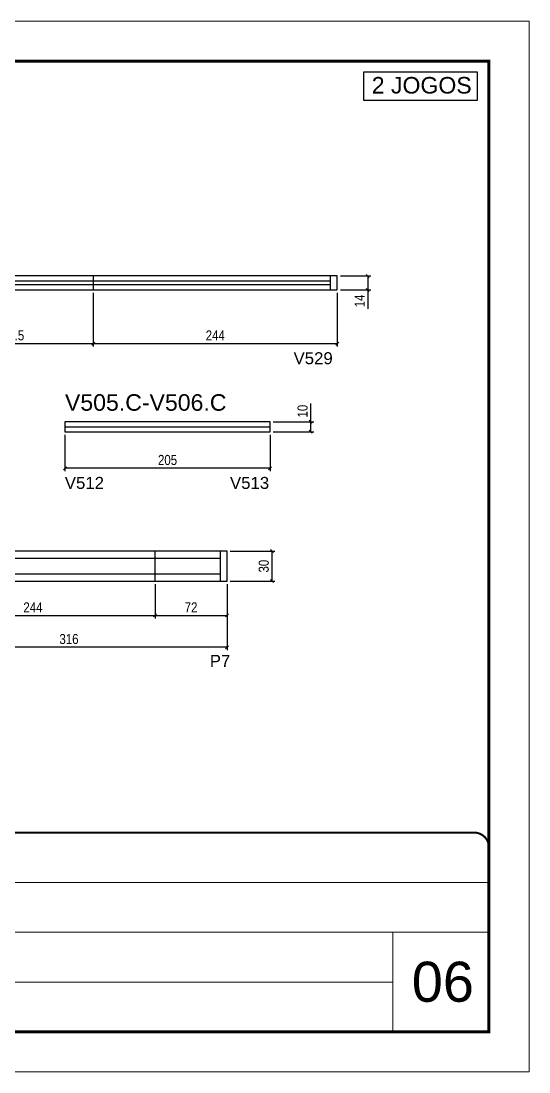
# Model space of a CAD drawing. Extents: x 3245 to 12416, y 917 to 10295.
# Drawn here: x 5821 to 6329, y 7809 to 8859 of the extents above; entities that cross this region are included whole.
import ezdxf

# ---------------------------------------------------------------- set-up
doc = ezdxf.new("R2010")
doc.units = 0
doc.linetypes.add('CONTINUO', pattern=[0])
doc.linetypes.add('DASHED', pattern=[0.75, 0.5, -0.25])
for name, color, linetype in [('5', 5, 'Continuous'), ('COTA', 241, 'Continuous'), ('NOMENCLATURA', 7, 'Continuous'), ('Painéis', 200, 'Continuous'), ('SARR_2.2x20', 80, 'Continuous'), ('SARR_2.2x7', 40, 'Continuous'), ('SARR_EDITAR', 141, 'Continuous')]:
    doc.layers.add(name, color=color, linetype=linetype)
for name, color, linetype, lineweight in [('CARIMBO', 255, 'Continuous', 9), ('Folhas', 255, 'Continuous', 9), ('SARRAFO DE PRESSAO', 251, 'DASHED', 9)]:
    doc.layers.add(name, color=color, linetype=linetype, lineweight=lineweight)
doc.styles.add('ARIAL', font='arial.ttf')
doc.styles.add('COTA TECNICA', font='techl___.ttf', dxfattribs={"height": 10})
doc.styles.add('COTA TECNICA-50', font='techl___.ttf', dxfattribs={"height": 10})
doc.styles.get("Standard").update_dxf_attribs({"font": 'arial.ttf'})
doc.dimstyles.new('COTA PAINEL-50', dxfattribs={"dimtxt": 10, "dimasz": 3, "dimexe": 3, "dimexo": 3, "dimgap": 3, "dimtad": 1, "dimdec": 1, "dimzin": 12, "dimdsep": 46, "dimtxsty": 'COTA TECNICA-50', "dimblk1": 'OBLIQUE', "dimblk2": 'OBLIQUE', "dimsah": 1, "dimcen": 0.9, "dimclrd": 4, "dimclre": 4, "dimclrt": 240, "dimadec": 1, "dimazin": 3, "dimtfac": 1, "dimtdec": 1, "dimtmove": 0, "dimatfit": 3, "dimfxl": 1, "dimtolj": 1, "dimtzin": 12, "dimarcsym": 0})
doc.dimstyles.new('PAINEL', dxfattribs={"dimtxt": 10, "dimasz": 3, "dimexe": 3, "dimexo": 3, "dimgap": 3, "dimtad": 1, "dimdec": 1, "dimzin": 12, "dimdsep": 46, "dimtxsty": 'COTA TECNICA', "dimblk1": 'OBLIQUE', "dimblk2": 'OBLIQUE', "dimsah": 1, "dimcen": 0.9, "dimclrd": 4, "dimclre": 4, "dimclrt": 240, "dimadec": 1, "dimazin": 3, "dimtfac": 1, "dimtdec": 1, "dimtmove": 0, "dimatfit": 3, "dimfxl": 1, "dimtolj": 1, "dimtzin": 12, "dimarcsym": 0})

# ---------------------------------------------------------------- blocks, each defined once
blk = doc.blocks.new('9999999999')
at = {"color": 30, "linetype": 'CONTINUO'}
for p, q in [((98564.6, 34379.6), (99584, 34379.6)), ((98564.6, 34329.8), (99488, 34329.8)), ((99584, 34329.8), (99488, 34329.8)), ((99488, 34329.8), (99488, 34230.2)), ((98564.6, 34280), (99488, 34280))]:
    blk.add_line(p, q, dxfattribs=at)
at = {"color": 30, "linetype": 'CONTINUO', "const_width": 2}
blk.add_lwpolyline([(99584, 34230.2), (99584, 34414.4, 0.414214), (99569, 34429.4), (98229, 34429.4, 0.414214), (98214, 34414.4), (98214, 34245.2, 0.414214), (98229, 34230.2), (99584, 34230.2)], format="xyb", dxfattribs=at)
at = {"layer": 'Folhas'}
blk.add_lwpolyline([(98139, 34190.2), (99624, 34190.2), (99624, 35240.2), (98139, 35240.2)], close=True, dxfattribs=at)
at = {"layer": 'Folhas', "color": 30, "const_width": 3}
blk.add_lwpolyline([(98214, 34230.2), (99584, 34230.2), (99584, 35200.2), (98214, 35200.2)], close=True, dxfattribs=at)
blk = doc.blocks.new('_Oblique')
at = {"color": 0, "linetype": 'ByBlock', "lineweight": -2}
blk.add_line((-0.5, -0.5), (0.5, 0.5), dxfattribs=at)
blk = doc.blocks.new('*D20')
at = {"color": 4, "lineweight": -2, "transparency": 16777216}
for p, q in [((5726.8, 8587.1), (5726.8, 8533.5)), ((5893.3, 8587.1), (5893.3, 8533.5)), ((5726.8, 8536.5), (5893.3, 8536.5))]:
    blk.add_line(p, q, dxfattribs=at)
at = {"layer": 'Defpoints', "color": 0, "transparency": 16777216}
for p in [(5726.8, 8590.1), (5893.3, 8590.1), (5893.3, 8536.5)]:
    blk.add_point(p, dxfattribs=at)
at = {"color": 4, "lineweight": -2, "transparency": 16777216, "xscale": 3, "yscale": 3, "zscale": 3, "rotation": 180}
blk.add_blockref('_Oblique', (5726.8, 8536.5), dxfattribs=at)
at = {"color": 4, "lineweight": -2, "transparency": 16777216, "xscale": 3, "yscale": 3, "zscale": 3}
blk.add_blockref('_Oblique', (5893.3, 8536.5), dxfattribs=at)
at = {"color": 240, "transparency": 16777216, "insert": (5810, 8544.6), "char_height": 10, "attachment_point": 5, "style": 'COTA TECNICA'}
blk.add_mtext('\\A1;166.5', dxfattribs=at)
blk = doc.blocks.new('*D21')
at = {"color": 4, "lineweight": -2, "transparency": 16777216}
for p, q in [((5893.3, 8587.1), (5893.3, 8533.5)), ((6137.3, 8587.1), (6137.3, 8533.5)), ((5893.3, 8536.5), (6137.3, 8536.5))]:
    blk.add_line(p, q, dxfattribs=at)
at = {"layer": 'Defpoints', "color": 0, "transparency": 16777216}
for p in [(5893.3, 8590.1), (6137.3, 8590.1), (6137.3, 8536.5)]:
    blk.add_point(p, dxfattribs=at)
at = {"color": 4, "lineweight": -2, "transparency": 16777216, "xscale": 3, "yscale": 3, "zscale": 3, "rotation": 180}
blk.add_blockref('_Oblique', (5893.3, 8536.5), dxfattribs=at)
at = {"color": 4, "lineweight": -2, "transparency": 16777216, "xscale": 3, "yscale": 3, "zscale": 3}
blk.add_blockref('_Oblique', (6137.3, 8536.5), dxfattribs=at)
at = {"color": 240, "transparency": 16777216, "insert": (6015.3, 8544.6), "char_height": 10, "attachment_point": 5, "style": 'COTA TECNICA'}
blk.add_mtext('\\A1;244', dxfattribs=at)
blk = doc.blocks.new('*D22')
at = {"color": 4, "lineweight": -2, "transparency": 16777216}
for p, q in [((6140.3, 8604.1), (6170.7, 8604.1)), ((6167.7, 8604.1), (6167.7, 8590.1)), ((6140.3, 8590.1), (6170.7, 8590.1)), ((6167.7, 8590.1), (6167.7, 8571))]:
    blk.add_line(p, q, dxfattribs=at)
at = {"layer": 'Defpoints', "color": 0, "transparency": 16777216}
for p in [(6137.3, 8604.1), (6137.3, 8590.1), (6167.7, 8590.1)]:
    blk.add_point(p, dxfattribs=at)
at = {"color": 4, "lineweight": -2, "transparency": 16777216, "xscale": 3, "yscale": 3, "zscale": 3}
for p, rotation in [((6167.7, 8604.1), 90), ((6167.7, 8590.1), 270)]:
    blk.add_blockref('_Oblique', p, dxfattribs=dict(at, rotation=rotation))
at = {"color": 240, "transparency": 16777216, "insert": (6159.6, 8579), "char_height": 10, "attachment_point": 5, "rotation": 90, "style": 'COTA TECNICA'}
blk.add_mtext('\\A1;14', dxfattribs=at)
blk = doc.blocks.new('*D40')
at = {"layer": 'COTA', "color": 4, "linetype": 'ByBlock', "lineweight": -2, "transparency": 16777216}
for p, q in [((5865.1, 8445.3), (5865.1, 8408.9)), ((6070.1, 8445.3), (6070.1, 8408.9)), ((6070.1, 8411.9), (5865.1, 8411.9))]:
    blk.add_line(p, q, dxfattribs=at)
at = {"layer": 'Defpoints', "color": 0, "linetype": 'ByBlock', "transparency": 16777216}
for p in [(5865.1, 8448.3), (6070.1, 8448.3), (5865.1, 8411.9)]:
    blk.add_point(p, dxfattribs=at)
at = {"layer": 'COTA', "color": 4, "linetype": 'ByBlock', "lineweight": -2, "transparency": 16777216, "xscale": 3, "yscale": 3, "zscale": 3, "rotation": 180}
blk.add_blockref('_Oblique', (5865.1, 8411.9), dxfattribs=at)
at = {"layer": 'COTA', "color": 4, "linetype": 'ByBlock', "lineweight": -2, "transparency": 16777216, "xscale": 3, "yscale": 3, "zscale": 3}
blk.add_blockref('_Oblique', (6070.1, 8411.9), dxfattribs=at)
at = {"layer": 'COTA', "color": 240, "linetype": 'ByBlock', "transparency": 16777216, "insert": (5967.6, 8420.1), "char_height": 10, "attachment_point": 5, "style": 'COTA TECNICA-50'}
blk.add_mtext('\\A1;205', dxfattribs=at)
blk = doc.blocks.new('*D41')
at = {"layer": 'COTA', "color": 4, "linetype": 'ByBlock', "lineweight": -2, "transparency": 16777216}
for p, q in [((6110.7, 8458.3), (6110.7, 8476.7)), ((6073.1, 8458.3), (6113.7, 8458.3)), ((6110.7, 8448.3), (6110.7, 8458.3)), ((6073.1, 8448.3), (6113.7, 8448.3))]:
    blk.add_line(p, q, dxfattribs=at)
at = {"layer": 'Defpoints', "color": 0, "linetype": 'ByBlock', "transparency": 16777216}
for p in [(6070.1, 8458.3), (6110.7, 8458.3), (6070.1, 8448.3)]:
    blk.add_point(p, dxfattribs=at)
at = {"layer": 'COTA', "color": 4, "linetype": 'ByBlock', "lineweight": -2, "transparency": 16777216, "xscale": 3, "yscale": 3, "zscale": 3}
for p, rotation in [((6110.7, 8458.3), 90), ((6110.7, 8448.3), 270)]:
    blk.add_blockref('_Oblique', p, dxfattribs=dict(at, rotation=rotation))
at = {"layer": 'COTA', "color": 240, "linetype": 'ByBlock', "transparency": 16777216, "insert": (6102.6, 8469), "char_height": 10, "attachment_point": 5, "rotation": 90, "style": 'COTA TECNICA-50'}
blk.add_mtext('\\A1;10', dxfattribs=at)
blk = doc.blocks.new('*D194')
at = {"layer": 'COTA', "color": 4, "linetype": 'ByBlock', "lineweight": -2, "transparency": 16777216}
for p, q in [((5711.1, 8296.1), (5711.1, 8230)), ((6027.1, 8296.1), (6027.1, 8230)), ((6027.1, 8233), (5711.1, 8233))]:
    blk.add_line(p, q, dxfattribs=at)
at = {"layer": 'Defpoints', "color": 0, "linetype": 'ByBlock', "transparency": 16777216}
for p in [(5711.1, 8299.1), (6027.1, 8299.1), (5711.1, 8233)]:
    blk.add_point(p, dxfattribs=at)
at = {"layer": 'COTA', "color": 4, "linetype": 'ByBlock', "lineweight": -2, "transparency": 16777216, "xscale": 3, "yscale": 3, "zscale": 3, "rotation": 180}
blk.add_blockref('_Oblique', (5711.1, 8233), dxfattribs=at)
at = {"layer": 'COTA', "color": 4, "linetype": 'ByBlock', "lineweight": -2, "transparency": 16777216, "xscale": 3, "yscale": 3, "zscale": 3}
blk.add_blockref('_Oblique', (6027.1, 8233), dxfattribs=at)
at = {"layer": 'COTA', "color": 240, "linetype": 'ByBlock', "transparency": 16777216, "insert": (5869.1, 8241.2), "char_height": 10, "attachment_point": 5, "style": 'COTA TECNICA-50'}
blk.add_mtext('\\A1;316', dxfattribs=at)
blk = doc.blocks.new('*D195')
at = {"layer": 'COTA', "color": 4, "linetype": 'ByBlock', "lineweight": -2, "transparency": 16777216}
for p, q in [((6030.1, 8329.1), (6075, 8329.1)), ((6072, 8329.1), (6072, 8299.1)), ((6030.1, 8299.1), (6075, 8299.1))]:
    blk.add_line(p, q, dxfattribs=at)
at = {"layer": 'Defpoints', "color": 0, "linetype": 'ByBlock', "transparency": 16777216}
for p in [(6027.1, 8329.1), (6027.1, 8299.1), (6072, 8299.1)]:
    blk.add_point(p, dxfattribs=at)
at = {"layer": 'COTA', "color": 4, "linetype": 'ByBlock', "lineweight": -2, "transparency": 16777216, "xscale": 3, "yscale": 3, "zscale": 3}
for p, rotation in [((6072, 8329.1), 90), ((6072, 8299.1), 270)]:
    blk.add_blockref('_Oblique', p, dxfattribs=dict(at, rotation=rotation))
at = {"layer": 'COTA', "color": 240, "linetype": 'ByBlock', "transparency": 16777216, "insert": (6063.8, 8314.1), "char_height": 10, "attachment_point": 5, "rotation": 90, "style": 'COTA TECNICA-50'}
blk.add_mtext('\\A1;30', dxfattribs=at)
blk = doc.blocks.new('*D196')
at = {"layer": 'COTA', "color": 4, "lineweight": -2, "transparency": 16777216}
for p, q in [((5711.1, 8296.1), (5711.1, 8261.9)), ((5955.1, 8296.1), (5955.1, 8261.9)), ((5711.1, 8264.9), (5955.1, 8264.9))]:
    blk.add_line(p, q, dxfattribs=at)
at = {"layer": 'Defpoints', "color": 0, "transparency": 16777216}
for p in [(5711.1, 8299.1), (5955.1, 8299.1), (5955.1, 8264.9)]:
    blk.add_point(p, dxfattribs=at)
at = {"layer": 'COTA', "color": 4, "lineweight": -2, "transparency": 16777216, "xscale": 3, "yscale": 3, "zscale": 3, "rotation": 180}
blk.add_blockref('_Oblique', (5711.1, 8264.9), dxfattribs=at)
at = {"layer": 'COTA', "color": 4, "lineweight": -2, "transparency": 16777216, "xscale": 3, "yscale": 3, "zscale": 3}
blk.add_blockref('_Oblique', (5955.1, 8264.9), dxfattribs=at)
at = {"layer": 'COTA', "color": 240, "transparency": 16777216, "insert": (5833.1, 8272.9), "char_height": 10, "attachment_point": 5, "style": 'COTA TECNICA'}
blk.add_mtext('\\A1;244', dxfattribs=at)
blk = doc.blocks.new('*D197')
at = {"layer": 'COTA', "color": 4, "lineweight": -2, "transparency": 16777216}
for p, q in [((5955.1, 8296.1), (5955.1, 8261.9)), ((6027.1, 8296.1), (6027.1, 8261.9)), ((5955.1, 8264.9), (6027.1, 8264.9))]:
    blk.add_line(p, q, dxfattribs=at)
at = {"layer": 'Defpoints', "color": 0, "transparency": 16777216}
for p in [(5955.1, 8299.1), (6027.1, 8299.1), (6027.1, 8264.9)]:
    blk.add_point(p, dxfattribs=at)
at = {"layer": 'COTA', "color": 4, "lineweight": -2, "transparency": 16777216, "xscale": 3, "yscale": 3, "zscale": 3, "rotation": 180}
blk.add_blockref('_Oblique', (5955.1, 8264.9), dxfattribs=at)
at = {"layer": 'COTA', "color": 4, "lineweight": -2, "transparency": 16777216, "xscale": 3, "yscale": 3, "zscale": 3}
blk.add_blockref('_Oblique', (6027.1, 8264.9), dxfattribs=at)
at = {"layer": 'COTA', "color": 240, "transparency": 16777216, "insert": (5991.1, 8272.9), "char_height": 10, "attachment_point": 5, "style": 'COTA TECNICA'}
blk.add_mtext('\\A1;72', dxfattribs=at)

msp = doc.modelspace()

# ---------------------------------------------------------------- linework, layer by layer
at = {"layer": 'NOMENCLATURA', "linetype": 'Continuous'}
msp.add_lwpolyline([(6163.63, 8807.89), (6277.02, 8807.89), (6277.02, 8779.43), (6163.63, 8779.43)], close=True, dxfattribs=at)
at = {"layer": 'Painéis', "linetype": 'Continuous'}
for p, q in [((6137.27, 8604.11), (5726.77, 8604.11)), ((5893.27, 8604.11), (5893.27, 8590.11)), ((6137.27, 8590.11), (6137.27, 8604.11)), ((5726.77, 8590.11), (6137.27, 8590.11)), ((6070.09, 8458.27), (5865.09, 8458.27)), ((5865.09, 8458.27), (5865.09, 8448.29)), ((6070.09, 8448.29), (6070.09, 8458.27)), ((5865.09, 8448.29), (6070.09, 8448.29)), ((5955.07, 8329.12), (5955.07, 8299.12))]:
    msp.add_line(p, q, dxfattribs=at)
msp.add_lwpolyline([(6027.07, 8329.12), (5711.07, 8329.12), (5711.07, 8299.12), (6027.07, 8299.12)], close=True, dxfattribs=at)
at = {"layer": 'SARR_2.2x20', "linetype": 'Continuous'}
msp.add_line((5865.09, 8453.28), (6070.09, 8453.28), dxfattribs=at)
at = {"layer": 'SARR_2.2x7', "linetype": 'Continuous'}
for p, q in [((6130.27, 8604.11), (6130.27, 8590.11)), ((6020.07, 8329.12), (6020.07, 8299.12)), ((5718.07, 8322.12), (6020.07, 8322.12)), ((6020.07, 8306.12), (5718.07, 8306.12))]:
    msp.add_line(p, q, dxfattribs=at)
at = {"layer": 'SARR_EDITAR', "linetype": 'Continuous'}
for p, q in [((5726.77, 8599.11), (5893.27, 8599.11)), ((5893.27, 8595.11), (5726.77, 8595.11)), ((5893.27, 8599.11), (6130.27, 8599.11)), ((6130.27, 8595.11), (5893.27, 8595.11))]:
    msp.add_line(p, q, dxfattribs=at)

# ---------------------------------------------------------------- block references
at = {"layer": 'SARRAFO DE PRESSAO', "color": 6, "linetype": 'ByBlock'}
msp.add_blockref('9999999999', (-93295.13, -26381.5), dxfattribs=at)

# ---------------------------------------------------------------- texts
at = {"layer": '5', "linetype": 'Continuous'}
for s, rotation, p in [('V529', 359.99996, (6093.56, 8515.82)), ('V512', 359.99996, (5864.95, 8391.25)), ('V513', 359.99996, (6030.02, 8391.25)), ('P7', 0.00004, (6009.86, 8213.43))]:
    msp.add_text(s, height=12, rotation=rotation, dxfattribs=at).set_placement(p)
at = {"layer": 'CARIMBO', "style": 'ARIAL'}
msp.add_text('06', height=40, dxfattribs=at).set_placement((6211.7, 7878.85))
at = {"layer": 'NOMENCLATURA', "linetype": 'Continuous'}
for s, p in [('2 JOGOS', (6171.69, 8786.29)), ('V505.C-V506.C', (5865.09, 8469.34))]:
    msp.add_text(s, height=16.5, dxfattribs=at).set_placement(p)

# ---------------------------------------------------------------- dimensions: what is measured, and where the dimension line sits
dim = msp.add_linear_dim(base=(6167.67, 8590.11), p1=(6137.27, 8604.11), p2=(6137.27, 8590.11), angle=90, dimstyle='PAINEL')
dim.commit()
dim.dimension.update_dxf_attribs({"geometry": '*D22', "text_midpoint": (6159.6, 8579.05)})
dim = msp.add_linear_dim(base=(5893.27, 8536.52), p1=(5726.77, 8590.11), p2=(5893.27, 8590.11), dimstyle='PAINEL')
dim.commit()
dim.dimension.update_dxf_attribs({"geometry": '*D20', "text_midpoint": (5810.02, 8544.63)})
dim = msp.add_linear_dim(base=(6137.27, 8536.52), p1=(5893.27, 8590.11), p2=(6137.27, 8590.11), dimstyle='PAINEL', override={"dimtmove": 1})
dim.commit()
dim.dimension.update_dxf_attribs({"geometry": '*D21', "text_midpoint": (6015.27, 8544.59)})
at = {"layer": 'COTA', "linetype": 'ByBlock'}
for base, p1, p2, angle, picture, middle in [((6110.72, 8458.27), (6070.09, 8448.29), (6070.09, 8458.27), 90, '*D41', (6102.61, 8468.99)), ((6072.01, 8299.12), (6027.07, 8329.12), (6027.07, 8299.12), 90, '*D195', (6063.79, 8314.12)), ((5711.07, 8232.99), (6027.07, 8299.12), (5711.07, 8299.12), 180, '*D194', (5869.07, 8241.21))]:
    dim = msp.add_linear_dim(base=base, p1=p1, p2=p2, angle=angle, dimstyle='COTA PAINEL-50', override={"dimarcsym": 1}, dxfattribs=at)
    dim.commit()
    dim.dimension.update_dxf_attribs({"geometry": picture, "text_midpoint": middle})
dim = msp.add_linear_dim(base=(5865.09, 8411.95), p1=(6070.09, 8448.29), p2=(5865.09, 8448.29), dimstyle='COTA PAINEL-50', override={"dimarcsym": 1}, dxfattribs=at)
dim.commit()
dim.dimension.update_dxf_attribs({"geometry": '*D40', "text_midpoint": (5967.59, 8420.06)})
at = {"layer": 'COTA'}
dim = msp.add_linear_dim(base=(5955.07, 8264.87), p1=(5711.07, 8299.12), p2=(5955.07, 8299.12), dimstyle='PAINEL', dxfattribs=at)
dim.commit()
dim.dimension.update_dxf_attribs({"geometry": '*D196', "text_midpoint": (5833.07, 8272.94)})
dim = msp.add_linear_dim(base=(6027.07, 8264.87), p1=(5955.07, 8299.12), p2=(6027.07, 8299.12), dimstyle='PAINEL', override={"dimtmove": 1}, dxfattribs=at)
dim.commit()
dim.dimension.update_dxf_attribs({"geometry": '*D197', "text_midpoint": (5991.07, 8272.94)})

doc.saveas('drawing.dxf')
